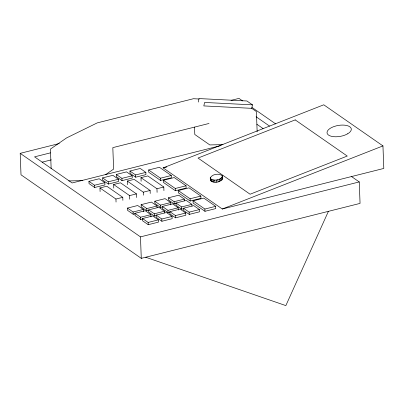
<?xml version="1.0" encoding="UTF-8"?>
<svg xmlns="http://www.w3.org/2000/svg" width="404" height="404" viewBox="0 0 404 404"><rect width="100%" height="100%" fill="white"/><g stroke="black" fill="none" stroke-linecap="round" stroke-linejoin="round"><path stroke-width="0.61" d="M198.248 102.05L199.021 98.576L246.925 100.99L252.495 104.858L251.722 108.333L256.389 111.57L257.151 131.805M210.232 177.952C212.14 174.048 218.907 172.998 222.2 175.695L222.75 178.558C220.842 182.467 214.075 183.517 210.782 180.82L210.232 177.952L210.782 180.82M210.413 178.654C213.706 181.351 220.473 180.3 222.382 176.397M328.396 211.368L285.845 305.606L145.692 257.237M105.545 174.674L113.625 169.089L112.817 147.632L209.019 123.467M163.115 167.892L323.761 104.798L382.952 145.91L383.8 168.443L222.306 209.004L163.115 167.892L166.771 166.973M222.306 209.004L382.952 145.91M351.5 176.553L359.247 181.931L360.055 203.394L141.279 258.343L21.008 174.806L20.2 153.343L59.312 143.521M231.027 100.389L238.971 98.394L242.597 100.914M50.424 152.863L34.552 156.848L72.139 182.956L221.079 145.546M42.147 162.161L51.303 159.863M88.941 181.33L99.192 178.755L104.833 182.669L104.919 184.926L94.662 187.501L89.026 183.583L88.941 181.33L94.576 185.249L104.833 182.669M102.611 177.896L112.868 175.321L118.503 179.235L118.589 181.492L108.338 184.067L102.697 180.149L102.611 177.896L108.252 181.81L118.503 179.235M116.286 174.462L126.543 171.887L132.179 175.801L132.265 178.058L122.008 180.633L116.372 176.715L116.286 174.462L121.922 178.376L132.179 175.801M129.962 171.028L140.213 168.453L145.854 172.367L145.935 174.619L135.683 177.194L130.043 173.281L129.962 171.028L135.598 174.942L145.854 172.367M148.657 169.988L159.423 167.281L171.261 175.503L171.347 177.76L160.58 180.462L148.743 172.24L148.657 169.988L160.494 178.209L171.261 175.503M100.096 191.552L99.96 187.946L106.797 186.229L122.771 197.324L122.882 200.328M113.771 188.118L113.635 184.512L120.468 182.795L136.446 193.89L136.577 197.495M127.442 184.684L127.305 181.078L134.143 179.361L150.116 190.456L150.227 193.46M141.117 181.25L140.981 177.644L147.819 175.927L163.792 187.022L163.928 190.627M163.453 180.265L174.22 177.563L186.057 185.784L186.143 188.037L175.376 190.738L163.539 182.517L163.453 180.265L175.291 188.486L186.057 185.784M99.96 187.946L115.933 199.041L122.771 197.324M113.635 184.512L129.608 195.607L136.446 193.89M127.305 181.078L143.279 192.173L150.116 190.456M140.981 177.644L156.954 188.739L163.792 187.022M178.25 190.542L189.016 187.84L200.854 196.061L200.939 198.314L190.173 201.02L178.336 192.794L178.25 190.542L190.087 198.763L200.854 196.061M134.997 213.802L133.189 214.256L127.548 210.343L127.462 208.09L137.719 205.515L143.359 209.429L143.44 211.681M148.672 210.368L146.859 210.822L141.223 206.909L141.137 204.656L151.394 202.081L157.03 205.995L157.095 207.686M162.342 206.934L160.534 207.388L154.894 203.475L154.813 201.222L165.064 198.647L170.705 202.561L170.791 204.813M176.619 203.348L174.205 203.954L168.569 200.041L168.483 197.788L178.74 195.213L184.376 199.127L184.441 200.818M127.462 208.09L133.103 212.004L143.359 209.429M141.137 204.656L146.773 208.57L157.03 205.995M154.813 201.222L160.449 205.136L170.705 202.561M168.483 197.788L174.124 201.702L184.376 199.127M142.516 219.024L140.703 219.478L135.067 215.564L134.981 213.312L145.238 210.737L150.874 214.65L150.96 216.903M156.792 215.438L154.379 216.044L148.738 212.13L148.657 209.878L158.908 207.303L164.549 211.216L164.61 212.908M169.862 212.156L168.049 212.61L162.413 208.696L162.327 206.444L172.584 203.868L178.22 207.782L178.305 210.035M183.532 208.722L181.724 209.176L176.088 205.262L176.003 203.01L186.254 200.429L191.895 204.348L191.956 206.04M193.046 200.818L203.813 198.117L215.65 206.338L215.736 208.59L204.969 211.297L193.132 203.076L193.046 200.818L204.884 209.045L215.65 206.338M134.981 213.312L140.617 217.226L150.874 214.65M148.657 209.878L154.293 213.792L164.549 211.216M162.327 206.444L167.968 210.358L178.22 207.782M176.003 203.01L181.638 206.924L191.895 204.348M142.501 218.534L152.752 215.958L158.393 219.872L158.474 222.124L148.223 224.7L142.582 220.786L142.501 218.534L148.137 222.447L158.393 219.872M156.171 215.1L166.428 212.524L172.064 216.438L172.149 218.69L161.893 221.266L156.257 217.352L156.171 215.1L161.807 219.013L172.064 216.438M169.847 211.661L180.098 209.085L185.739 213.004L185.825 215.256L175.568 217.832L169.927 213.918L169.847 211.661L175.482 215.579L185.739 213.004M183.517 208.227L193.774 205.651L199.409 209.57L199.495 211.822L189.239 214.398L183.603 210.484L183.517 208.227L189.158 212.145L199.409 209.57M20.2 153.343L140.471 236.885L359.247 181.931M222.932 144.622L209.828 144.93L194.794 134.487L194.516 127.129M68.756 180.931L82.482 180.608M199.121 99L193.45 98.717L97.243 122.882L66.584 137.916L50.419 149.086L51.157 168.705M252.495 104.858L204.591 102.449L203.818 105.919L251.722 108.333M251.919 107.388L275.74 123.932M256.126 116.776L269.513 126.073M256.914 124.286L263.09 128.578M222.75 178.558L222.2 175.695M222.155 177.154L222.523 179.315M221.523 177.912L221.892 180.073M220.539 178.618L220.907 180.785M219.266 179.23L219.635 181.391M217.791 179.699L218.16 181.861M216.216 179.997L216.584 182.159M214.645 180.103L215.014 182.265M213.191 180.007L213.559 182.169M211.948 179.719L212.317 181.881M210.999 179.26L211.368 181.421M210.464 177.194L210.646 178.275M204.884 209.045L204.969 211.297M190.087 198.763L190.173 201.02M189.158 212.145L189.239 214.398M181.638 206.924L181.724 209.176M175.291 188.486L175.376 190.738M175.482 215.579L175.568 217.832M174.124 201.702L174.205 203.954M167.968 210.358L168.049 212.61M160.494 178.209L160.58 180.462M161.807 219.013L161.893 221.266M160.449 205.136L160.534 207.388M156.954 188.739L157.09 192.344M154.293 213.792L154.379 216.044M148.137 222.447L148.223 224.7M146.773 208.57L146.859 210.822M143.279 192.173L143.395 195.177M140.617 217.226L140.703 219.478M140.471 236.885L141.279 258.343M135.598 174.942L135.683 177.194M133.103 212.004L133.189 214.256M129.608 195.607L129.745 199.212M121.922 178.376L122.008 180.633M115.933 199.041L116.049 202.045M108.252 181.81L108.338 184.067M94.576 185.249L94.662 187.501M347.632 133.82L345.087 135.042A12.292 5.56 -9.7 0 1 328.548 135.098A12.292 5.56 -9.7 0 1 333.25 126.816L336.199 125.876A12.292 5.56 -9.7 0 1 349.783 126.76A12.292 5.56 -9.7 0 1 347.632 133.82M295.198 119.892L198.031 158.055L250.091 194.218L347.258 156.055L295.198 119.892"/></g></svg>
